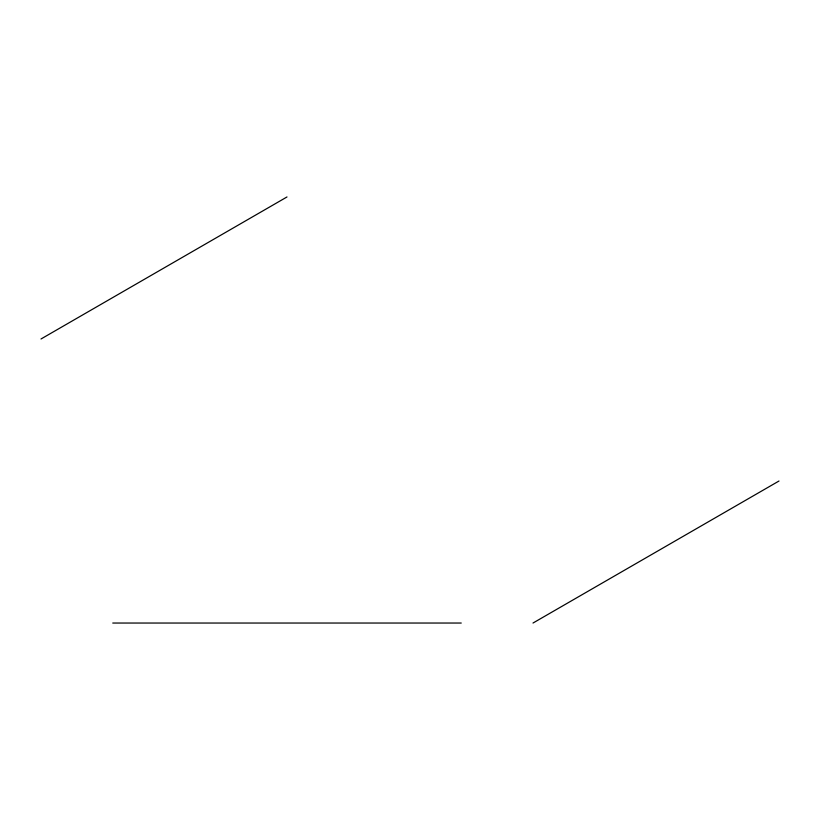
<?xml version="1.0" encoding="UTF-8"?>
<svg xmlns="http://www.w3.org/2000/svg" width="820" height="820" viewBox="0 0 820 820"><rect width="100%" height="100%" fill="white"/><g stroke="black" fill="none" stroke-linecap="round" stroke-linejoin="round"><path stroke-width="1.23" d="M41 338.988L287 196.954M533 623.036L779 481.012M112.75 623.046L461.25 623.036"/></g></svg>
